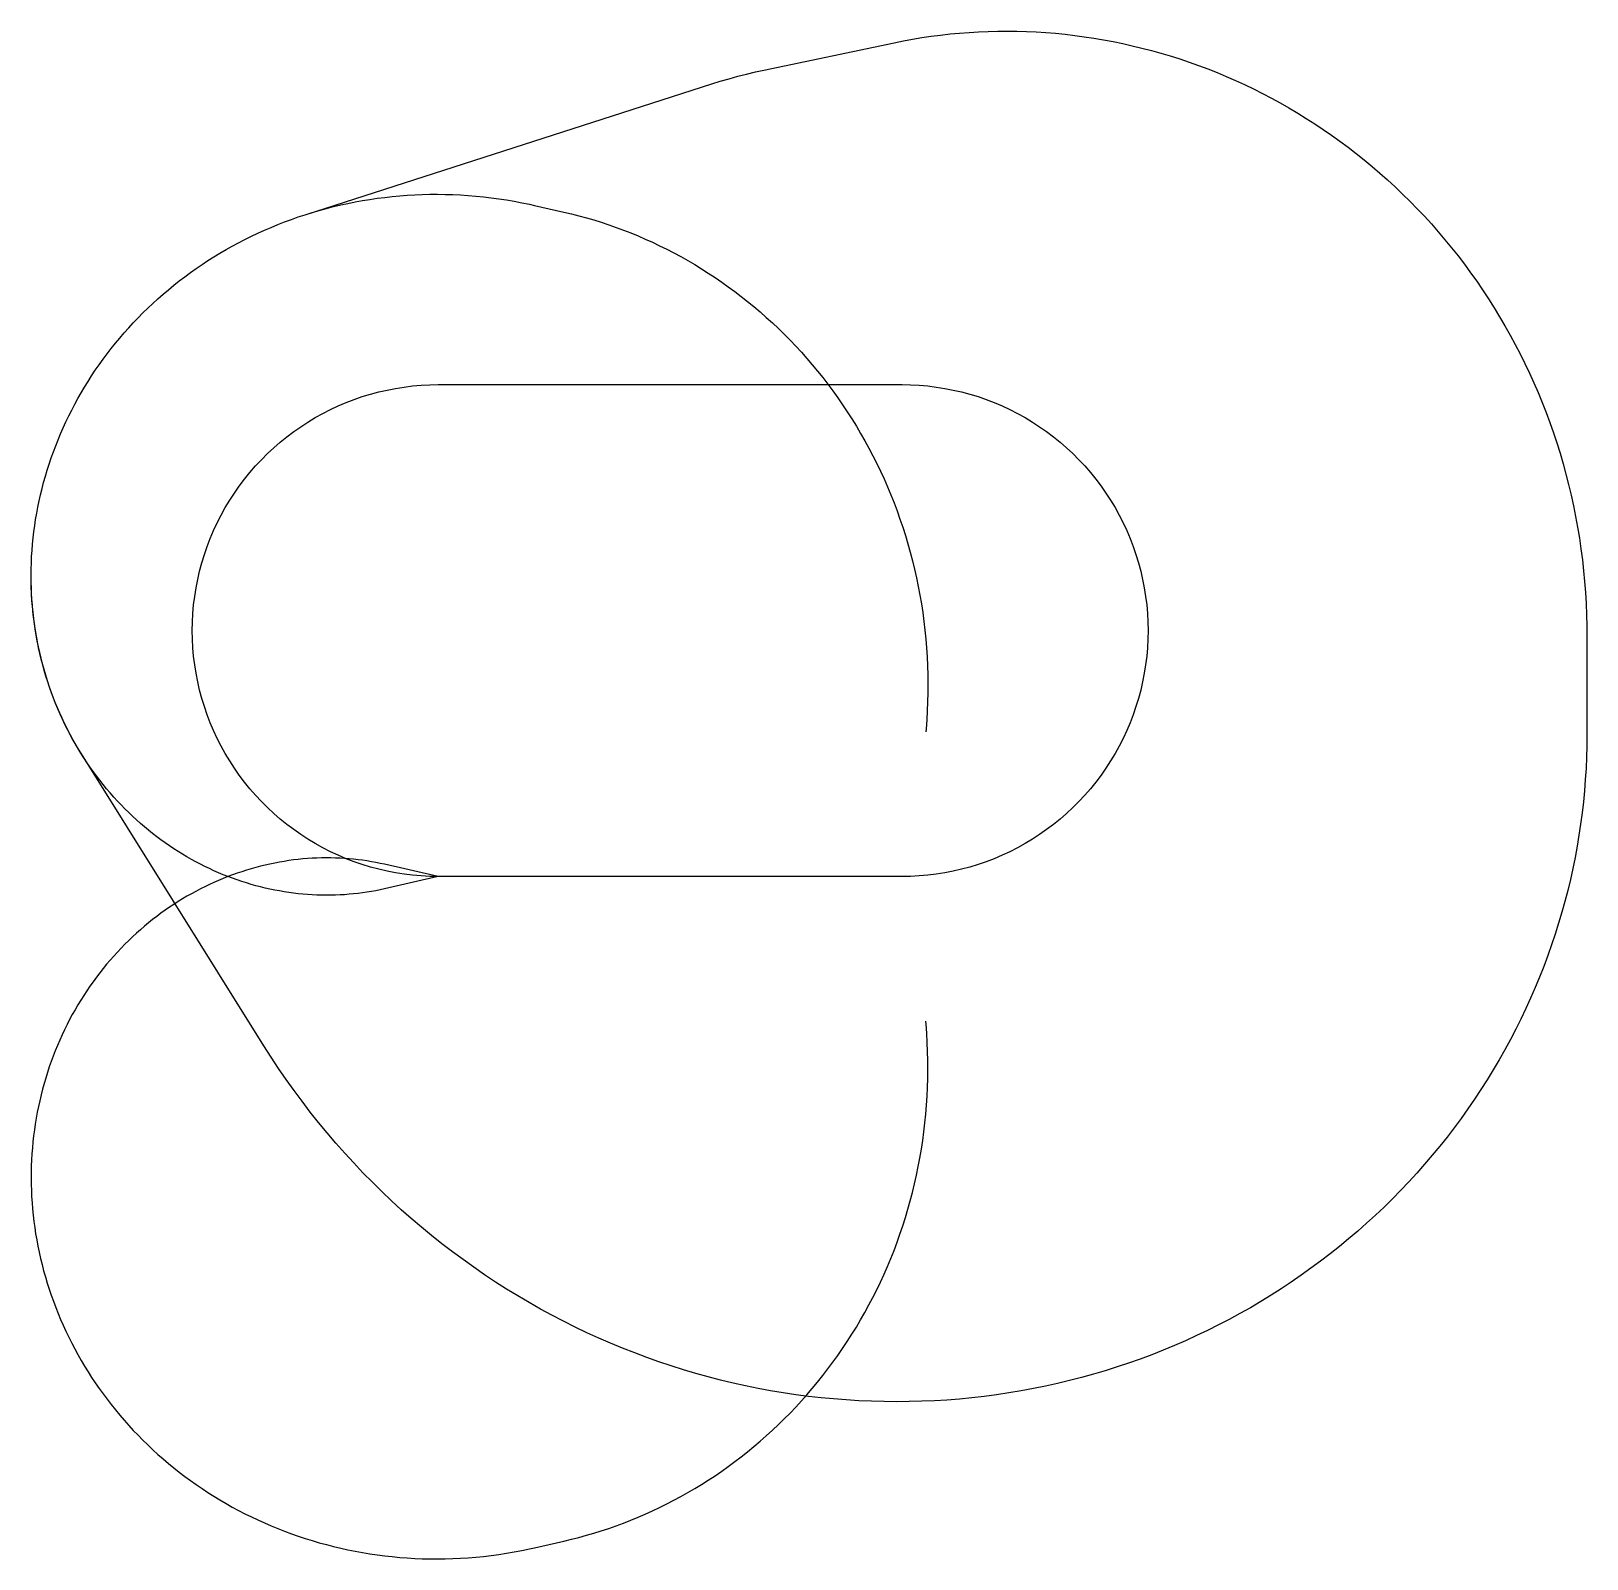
# Model space of a CAD drawing. Header units: metres. Extents: x -17254 to 48668, y -28912 to 35826.
import ezdxf

# ---------------------------------------------------------------- set-up
doc = ezdxf.new("R2010")
doc.units = ezdxf.units.M

msp = doc.modelspace()

# ---------------------------------------------------------------- linework, layer by layer
at = {"layer": 'NorminalTrack', "color": 1}
msp.add_lwpolyline([(0, 0), (0, 0), (-364, 6), (-727, 25), (-1090, 57), (-1451, 101), (-1810, 158), (-2167, 228), (-2522, 310), (-2873, 404), (-3221, 510), (-3565, 629), (-3905, 759), (-4239, 901), (-4569, 1055), (-4893, 1220), (-5212, 1396), (-5523, 1584), (-5829, 1782), (-6127, 1991), (-6417, 2210), (-6700, 2439), (-6974, 2677), (-7240, 2925), (-7498, 3183), (-7746, 3449), (-7985, 3723), (-8214, 4006), (-8432, 4297), (-8641, 4595), (-8839, 4900), (-9027, 5212), (-9203, 5530), (-9368, 5854), (-9522, 6184), (-9664, 6519), (-9795, 6858), (-9913, 7202), (-10019, 7550), (-10113, 7902), (-10195, 8256), (-10265, 8613), (-10322, 8972), (-10366, 9334), (-10398, 9696), (-10417, 10059), (-10423, 10423), (-10417, 10787), (-10398, 11150), (-10366, 11513), (-10322, 11874), (-10265, 12233), (-10195, 12590), (-10113, 12945), (-10019, 13296), (-9913, 13644), (-9795, 13988), (-9664, 14328), (-9522, 14663), (-9368, 14992), (-9203, 15316), (-9027, 15635), (-8839, 15946), (-8641, 16252), (-8432, 16550), (-8214, 16840), (-7985, 17123), (-7746, 17398), (-7498, 17664), (-7240, 17921), (-6974, 18169), (-6700, 18408), (-6417, 18637), (-6127, 18856), (-5829, 19064), (-5523, 19262), (-5212, 19450), (-4893, 19626), (-4569, 19791), (-4239, 19945), (-3905, 20087), (-3565, 20218), (-3221, 20336), (-2873, 20442), (-2522, 20537), (-2167, 20618), (-1810, 20688), (-1451, 20745), (-1090, 20789), (-727, 20821), (-364, 20840), (0, 20846), (0, 20846), (19649, 20846), (19649, 20846), (20013, 20840), (20376, 20821), (20739, 20789), (21100, 20745), (21459, 20688), (21816, 20618), (22171, 20537), (22522, 20442), (22870, 20336), (23214, 20218), (23554, 20087), (23889, 19945), (24218, 19791), (24543, 19626), (24861, 19450), (25173, 19262), (25478, 19064), (25776, 18856), (26066, 18637), (26349, 18408), (26624, 18169), (26890, 17921), (27147, 17664), (27395, 17398), (27634, 17123), (27863, 16840), (28082, 16550), (28290, 16252), (28489, 15946), (28676, 15635), (28852, 15316), (29018, 14992), (29171, 14663), (29313, 14328), (29444, 13988), (29562, 13644), (29669, 13296), (29763, 12945), (29845, 12590), (29914, 12233), (29971, 11874), (30015, 11513), (30047, 11150), (30066, 10787), (30072, 10423), (30066, 10059), (30047, 9696), (30015, 9334), (29971, 8972), (29914, 8613), (29845, 8256), (29763, 7902), (29669, 7550), (29562, 7202), (29444, 6858), (29313, 6519), (29171, 6184), (29018, 5854), (28852, 5530), (28676, 5212), (28489, 4900), (28290, 4595), (28082, 4297), (27863, 4006), (27634, 3723), (27395, 3449), (27147, 3183), (26890, 2925), (26624, 2677), (26349, 2439), (26066, 2210), (25776, 1991), (25478, 1782), (25173, 1584), (24861, 1396), (24543, 1220), (24218, 1055), (23889, 901), (23554, 759), (23214, 629), (22870, 510), (22522, 404), (22171, 310), (21816, 228), (21459, 158), (21100, 101), (20739, 57), (20376, 25), (20013, 6), (19649, 0), (0, 0)], dxfattribs=at)
at = {"layer": 'WindSpiral', "color": 5}
for points in [[(0, 0), (-2283, -520), (-2466, -560), (-2650, -597), (-2835, -631), (-3022, -662), (-3210, -689), (-3399, -713), (-3589, -734), (-3780, -752), (-3972, -767), (-4165, -778), (-4359, -786), (-4554, -791), (-4749, -792), (-4946, -789), (-5142, -784), (-5340, -775), (-5538, -762), (-5736, -746), (-5935, -726), (-6134, -703), (-6333, -676), (-6533, -645), (-6732, -611), (-6932, -574), (-7132, -533), (-7332, -488), (-7531, -439), (-7730, -387), (-7930, -331), (-8128, -272), (-8327, -208), (-8525, -142), (-8722, -71), (-8919, 3), (-9115, 81), (-9310, 163), (-9505, 248), (-9699, 337), (-9891, 429), (-10083, 526), (-10274, 626), (-10463, 729), (-10651, 836), (-10838, 947), (-11024, 1062), (-11208, 1180), (-11391, 1302), (-11572, 1427), (-11751, 1556), (-11929, 1688), (-12105, 1824), (-12279, 1963), (-12451, 2106), (-12622, 2252), (-12790, 2402), (-12956, 2555), (-13120, 2711), (-13281, 2871), (-13441, 3034), (-13598, 3200), (-13752, 3370), (-13904, 3543), (-14053, 3718), (-14200, 3897), (-14344, 4080), (-14485, 4265), (-14624, 4453), (-14759, 4644), (-14892, 4838), (-15021, 5035), (-15148, 5235), (-15271, 5437), (-15391, 5643), (-15508, 5851), (-15622, 6061), (-15732, 6274), (-15838, 6490), (-15942, 6708), (-16041, 6929), (-16138, 7151), (-16230, 7377), (-16319, 7604), (-16404, 7834), (-16485, 8065), (-16563, 8299), (-16636, 8535), (-16706, 8773), (-16772, 9012), (-16833, 9254), (-16891, 9497), (-16945, 9741), (-16994, 9988), (-17039, 10235), (-17080, 10485), (-17117, 10735), (-17149, 10987), (-17177, 11241), (-17201, 11495), (-17220, 11750), (-17235, 12007), (-17246, 12264), (-17252, 12522), (-17253, 12781), (-17250, 13041), (-17243, 13301), (-17231, 13562), (-17214, 13823), (-17193, 14085), (-17167, 14347), (-17136, 14609), (-17101, 14871), (-17061, 15134), (-17016, 15396), (-16967, 15658), (-16913, 15920), (-16854, 16181), (-16790, 16443), (-16722, 16703), (-16649, 16964), (-16571, 17223), (-16489, 17482), (-16402, 17740), (-16310, 17997), (-16213, 18254), (-16112, 18509), (-16006, 18763), (-15895, 19015), (-15780, 19267), (-15660, 19517), (-15535, 19765), (-15405, 20012), (-15271, 20257), (-15133, 20500), (-14990, 20742), (-14842, 20982), (-14689, 21219), (-14533, 21455), (-14371, 21688), (-14205, 21919), (-14035, 22148), (-13861, 22374), (-13682, 22598), (-13498, 22819), (-13311, 23037), (-13119, 23253), (-12923, 23465), (-12722, 23675), (-12518, 23882), (-12310, 24086), (-12097, 24286), (-11881, 24483), (-11660, 24677), (-11436, 24868), (-11208, 25055), (-10976, 25238), (-10740, 25418), (-10501, 25594), (-10258, 25766), (-10012, 25934), (-9762, 26099), (-9508, 26259), (-9252, 26415), (-8992, 26568), (-8728, 26716), (-8462, 26859), (-8192, 26999), (-7920, 27134), (-7644, 27264), (-7366, 27390), (-7085, 27511), (-6801, 27628), (-6514, 27740), (-6225, 27847), (-5933, 27949), (-5639, 28047), (-5639, 28047), (11585, 33588), (11950, 33702), (12318, 33810), (12688, 33912), (13060, 34007), (13435, 34096), (13799, 34175), (19314, 35335), (19705, 35413), (20098, 35485), (20492, 35550), (20888, 35608), (21286, 35660), (21686, 35704), (22087, 35742), (22489, 35773), (22893, 35797), (23297, 35813), (23702, 35823), (24109, 35826), (24516, 35821), (24923, 35810), (25331, 35791), (25739, 35765), (26148, 35732), (26556, 35692), (26965, 35644), (27373, 35589), (27781, 35528), (28188, 35458), (28595, 35382), (29001, 35298), (29407, 35208), (29811, 35110), (30214, 35004), (30616, 34892), (31017, 34772), (31416, 34645), (31814, 34511), (32210, 34370), (32604, 34222), (32996, 34066), (33386, 33904), (33773, 33734), (34159, 33557), (34542, 33374), (34922, 33183), (35299, 32986), (35674, 32781), (36045, 32570), (36414, 32352), (36779, 32127), (37140, 31895), (37499, 31657), (37853, 31412), (38204, 31161), (38551, 30903), (38894, 30638), (39233, 30367), (39567, 30090), (39897, 29807), (40223, 29517), (40544, 29222), (40861, 28920), (41173, 28612), (41479, 28299), (41781, 27979), (42078, 27654), (42369, 27324), (42655, 26987), (42936, 26645), (43210, 26298), (43480, 25945), (43743, 25588), (44001, 25225), (44252, 24857), (44498, 24484), (44737, 24106), (44970, 23724), (45197, 23337), (45418, 22946), (45631, 22550), (45839, 22149), (46039, 21745), (46233, 21337), (46420, 20924), (46599, 20508), (46772, 20088), (46938, 19664), (47097, 19237), (47248, 18807), (47392, 18373), (47529, 17936), (47658, 17496), (47780, 17053), (47894, 16608), (48000, 16160), (48099, 15709), (48190, 15257), (48273, 14801), (48349, 14344), (48416, 13885), (48476, 13424), (48528, 12962), (48571, 12497), (48607, 12032), (48634, 11565), (48654, 11097), (48665, 10628), (48668, 10220), (48668, 5996), (48664, 5525), (48652, 5054), (48631, 4583), (48602, 4111), (48565, 3640), (48520, 3168), (48466, 2697), (48404, 2225), (48333, 1755), (48255, 1285), (48168, 815), (48072, 347), (47969, -121), (47857, -587), (47737, -1052), (47608, -1515), (47471, -1977), (47326, -2437), (47173, -2895), (47012, -3351), (46842, -3805), (46664, -4256), (46478, -4705), (46284, -5151), (46082, -5595), (45872, -6035), (45654, -6472), (45428, -6906), (45194, -7337), (44953, -7764), (44703, -8188), (44446, -8607), (44181, -9023), (43909, -9435), (43629, -9842), (43341, -10245), (43046, -10644), (42744, -11037), (42435, -11426), (42118, -11811), (41794, -12190), (41463, -12564), (41126, -12932), (40781, -13295), (40430, -13653), (40072, -14005), (39707, -14351), (39336, -14691), (38958, -15025), (38574, -15353), (38184, -15675), (37788, -15990), (37386, -16298), (36977, -16600), (36564, -16896), (36144, -17184), (35719, -17465), (35288, -17740), (34852, -18007), (34411, -18267), (33965, -18519), (33514, -18764), (33058, -19001), (32597, -19231), (32132, -19453), (31662, -19667), (31188, -19873), (30710, -20071), (30228, -20261), (29742, -20443), (29252, -20616), (28758, -20781), (28261, -20938), (27761, -21086), (27258, -21226), (26751, -21357), (26242, -21479), (25729, -21593), (25215, -21698), (24697, -21793), (24178, -21880), (23656, -21958), (23133, -22027), (22607, -22087), (22080, -22138), (21551, -22180), (21021, -22212), (20490, -22235), (19958, -22249), (19425, -22254), (18891, -22249), (18357, -22235), (17822, -22212), (17287, -22179), (16752, -22137), (16217, -22085), (15683, -22025), (15149, -21954), (14615, -21874), (14082, -21785), (13551, -21687), (13020, -21579), (12491, -21461), (11963, -21335), (11436, -21199), (10912, -21053), (10389, -20898), (9868, -20734), (9350, -20561), (8834, -20378), (8321, -20186), (7811, -19985), (7303, -19775), (6799, -19556), (6298, -19327), (5800, -19090), (5306, -18843), (4815, -18588), (4329, -18324), (3847, -18051), (3368, -17769), (2895, -17479), (2425, -17180), (1961, -16873), (1501, -16557), (1047, -16232), (597, -15900), (153, -15559), (-286, -15210), (-719, -14853), (-1146, -14488), (-1568, -14115), (-1983, -13734), (-2392, -13346), (-2795, -12950), (-3192, -12547), (-3581, -12136), (-3965, -11718), (-4341, -11293), (-4710, -10861), (-5072, -10422), (-5426, -9976), (-5774, -9523), (-6113, -9064), (-6446, -8598), (-6770, -8127), (-7086, -7648), (-7389, -7173), (-15125, 5198), (-15249, 5400), (-15369, 5605), (-15487, 5812), (-15601, 6023), (-15712, 6235), (-15819, 6450), (-15923, 6668), (-16024, 6888), (-16120, 7111), (-16214, 7335), (-16303, 7562), (-16389, 7792), (-16471, 8023), (-16549, 8256), (-16623, 8492), (-16694, 8729), (-16760, 8968), (-16822, 9209), (-16881, 9452), (-16935, 9697), (-16985, 9943), (-17031, 10190), (-17073, 10439), (-17110, 10690), (-17144, 10941), (-17173, 11194), (-17197, 11448), (-17217, 11704), (-17233, 11960), (-17244, 12217), (-17251, 12475), (-17254, 12734), (-17254, 12739)], [(0, 0), (-2283, -520), (-2466, -560), (-2650, -597), (-2835, -631), (-3022, -662), (-3210, -689), (-3399, -713), (-3589, -734), (-3780, -752), (-3972, -767), (-4165, -778), (-4359, -786), (-4554, -791), (-4749, -792), (-4946, -789), (-5142, -784), (-5340, -775), (-5538, -762), (-5736, -746), (-5935, -726), (-6134, -703), (-6333, -676), (-6533, -645), (-6732, -611), (-6932, -574), (-7132, -533), (-7332, -488), (-7531, -439), (-7730, -387), (-7930, -331), (-8128, -272), (-8327, -208), (-8525, -142), (-8722, -71), (-8919, 3), (-9115, 81), (-9310, 163), (-9505, 248), (-9699, 337), (-9891, 429), (-10083, 526), (-10274, 626), (-10463, 729), (-10651, 836), (-10838, 947), (-11024, 1062), (-11208, 1180), (-11391, 1302), (-11572, 1427), (-11751, 1556), (-11929, 1688), (-12105, 1824), (-12279, 1963), (-12451, 2106), (-12622, 2252), (-12790, 2402), (-12956, 2555), (-13120, 2711), (-13281, 2871), (-13441, 3034), (-13598, 3200), (-13752, 3370), (-13904, 3543), (-14053, 3718), (-14200, 3897), (-14344, 4080), (-14485, 4265), (-14624, 4453), (-14759, 4644), (-14892, 4838), (-15021, 5035), (-15148, 5235), (-15271, 5437), (-15391, 5643), (-15508, 5851), (-15622, 6061), (-15732, 6274), (-15838, 6490), (-15942, 6708), (-16041, 6929), (-16138, 7151), (-16230, 7377), (-16319, 7604), (-16404, 7834), (-16485, 8065), (-16563, 8299), (-16636, 8535), (-16706, 8773), (-16772, 9012), (-16833, 9254), (-16891, 9497), (-16945, 9741), (-16994, 9988), (-17039, 10235), (-17080, 10485), (-17117, 10735), (-17149, 10987), (-17177, 11241), (-17201, 11495), (-17220, 11750), (-17235, 12007), (-17246, 12264), (-17252, 12522), (-17253, 12781), (-17250, 13041), (-17243, 13301), (-17231, 13562), (-17214, 13823), (-17193, 14085), (-17167, 14347), (-17136, 14609), (-17101, 14871), (-17061, 15134), (-17016, 15396), (-16967, 15658), (-16913, 15920), (-16854, 16181), (-16790, 16443), (-16722, 16703), (-16649, 16964), (-16571, 17223), (-16489, 17482), (-16402, 17740), (-16310, 17997), (-16213, 18254), (-16112, 18509), (-16006, 18763), (-15895, 19015), (-15780, 19267), (-15660, 19517), (-15535, 19765), (-15405, 20012), (-15271, 20257), (-15133, 20500), (-14990, 20742), (-14842, 20982), (-14689, 21219), (-14533, 21455), (-14371, 21688), (-14205, 21919), (-14035, 22148), (-13861, 22374), (-13682, 22598), (-13498, 22819), (-13311, 23037), (-13119, 23253), (-12923, 23465), (-12722, 23675), (-12518, 23882), (-12310, 24086), (-12097, 24286), (-11881, 24483), (-11660, 24677), (-11436, 24868), (-11208, 25055), (-10976, 25238), (-10740, 25418), (-10501, 25594), (-10258, 25766), (-10012, 25934), (-9762, 26099), (-9508, 26259), (-9252, 26415), (-8992, 26568), (-8728, 26716), (-8462, 26859), (-8192, 26999), (-7920, 27134), (-7644, 27264), (-7366, 27390), (-7085, 27511), (-6801, 27628), (-6514, 27740), (-6225, 27847), (-5933, 27949), (-5639, 28047), (-5343, 28139), (-5044, 28227), (-4744, 28309), (-4441, 28387), (-4136, 28459), (-3829, 28526), (-3521, 28588), (-3210, 28644), (-2899, 28696), (-2585, 28741), (-2270, 28782), (-1954, 28817), (-1636, 28847), (-1318, 28871), (-998, 28890), (-677, 28903), (-355, 28910), (-33, 28912), (290, 28908), (614, 28899), (938, 28884), (1263, 28863), (1588, 28836), (1913, 28804), (2238, 28766), (2563, 28722), (2888, 28673), (3213, 28618), (3538, 28556), (3862, 28490), (4078, 28442), (5324, 28158), (5642, 28082), (5960, 28001), (6276, 27914), (6592, 27822), (6907, 27723), (7221, 27620), (7533, 27510), (7845, 27394), (8154, 27273), (8463, 27147), (8769, 27014), (9075, 26876), (9378, 26733), (9679, 26584), (9978, 26429), (10275, 26269), (10570, 26103), (10863, 25932), (11153, 25755), (11441, 25573), (11726, 25386), (12008, 25193), (12287, 24995), (12564, 24791), (12837, 24583), (13108, 24369), (13375, 24150), (13639, 23926), (13899, 23697), (14156, 23463), (14409, 23224), (14659, 22980), (14904, 22732), (15146, 22478), (15384, 22220), (15618, 21957), (15848, 21690), (16073, 21418), (16294, 21142), (16511, 20861), (16723, 20576), (16930, 20287), (17133, 19994), (17331, 19697), (17524, 19395), (17713, 19090), (17896, 18781), (18074, 18468), (18248, 18151), (18415, 17831), (18578, 17507), (18735, 17180), (18887, 16849), (19033, 16516), (19174, 16179), (19309, 15839), (19438, 15496), (19562, 15150), (19680, 14801), (19791, 14450), (19897, 14096), (19997, 13740), (20091, 13381), (20179, 13020), (20261, 12657), (20336, 12292), (20405, 11925), (20468, 11556), (20524, 11185), (20574, 10813), (20618, 10439), (20655, 10064), (20686, 9687), (20710, 9310), (20728, 8931), (20739, 8551), (20743, 8170), (20741, 7789), (20732, 7407), (20717, 7025), (20694, 6642), (20665, 6259), (20654, 6133)], [(0, 0), (-2283, 520), (-2466, 560), (-2650, 597), (-2835, 631), (-3022, 662), (-3210, 689), (-3399, 713), (-3589, 734), (-3780, 752), (-3972, 767), (-4165, 778), (-4359, 786), (-4554, 791), (-4749, 792), (-4946, 789), (-5142, 784), (-5340, 775), (-5538, 762), (-5736, 746), (-5935, 726), (-6134, 703), (-6333, 676), (-6533, 645), (-6732, 611), (-6932, 574), (-7132, 533), (-7332, 488), (-7531, 439), (-7730, 387), (-7930, 331), (-8128, 272), (-8327, 208), (-8525, 142), (-8722, 71), (-8919, -3), (-9115, -81), (-9310, -163), (-9505, -248), (-9699, -337), (-9891, -429), (-10083, -526), (-10274, -626), (-10463, -729), (-10651, -836), (-10838, -947), (-11024, -1062), (-11208, -1180), (-11391, -1302), (-11572, -1427), (-11751, -1556), (-11929, -1688), (-12105, -1824), (-12279, -1963), (-12451, -2106), (-12622, -2252), (-12790, -2402), (-12956, -2555), (-13120, -2711), (-13281, -2871), (-13441, -3034), (-13598, -3200), (-13752, -3370), (-13904, -3543), (-14053, -3718), (-14200, -3897), (-14344, -4080), (-14485, -4265), (-14624, -4453), (-14759, -4644), (-14892, -4838), (-15021, -5035), (-15148, -5235), (-15271, -5437), (-15391, -5643), (-15508, -5851), (-15622, -6061), (-15732, -6274), (-15838, -6490), (-15942, -6708), (-16041, -6929), (-16138, -7151), (-16230, -7377), (-16319, -7604), (-16404, -7834), (-16485, -8065), (-16563, -8299), (-16636, -8535), (-16706, -8773), (-16772, -9012), (-16833, -9254), (-16891, -9497), (-16945, -9741), (-16994, -9988), (-17039, -10235), (-17080, -10485), (-17117, -10735), (-17149, -10987), (-17177, -11241), (-17201, -11495), (-17220, -11750), (-17235, -12007), (-17246, -12264), (-17252, -12522), (-17253, -12781), (-17250, -13041), (-17243, -13301), (-17231, -13562), (-17214, -13823), (-17193, -14085), (-17167, -14347), (-17136, -14609), (-17101, -14871), (-17061, -15134), (-17016, -15396), (-16967, -15658), (-16913, -15920), (-16854, -16181), (-16790, -16443), (-16722, -16703), (-16649, -16964), (-16571, -17223), (-16489, -17482), (-16402, -17740), (-16310, -17997), (-16213, -18254), (-16112, -18509), (-16006, -18763), (-15895, -19015), (-15780, -19267), (-15660, -19517), (-15535, -19765), (-15405, -20012), (-15271, -20257), (-15133, -20500), (-14990, -20742), (-14842, -20982), (-14689, -21219), (-14533, -21455), (-14371, -21688), (-14205, -21919), (-14035, -22148), (-13861, -22374), (-13682, -22598), (-13498, -22819), (-13311, -23037), (-13119, -23253), (-12923, -23465), (-12722, -23675), (-12518, -23882), (-12310, -24086), (-12097, -24286), (-11881, -24483), (-11660, -24677), (-11436, -24868), (-11208, -25055), (-10976, -25238), (-10740, -25418), (-10501, -25594), (-10258, -25766), (-10012, -25934), (-9762, -26099), (-9508, -26259), (-9252, -26415), (-8992, -26568), (-8728, -26716), (-8462, -26859), (-8192, -26999), (-7920, -27134), (-7644, -27264), (-7366, -27390), (-7085, -27511), (-6801, -27628), (-6514, -27740), (-6225, -27847), (-5933, -27949), (-5639, -28047), (-5343, -28139), (-5044, -28227), (-4744, -28309), (-4441, -28387), (-4136, -28459), (-3829, -28526), (-3521, -28588), (-3210, -28644), (-2899, -28696), (-2585, -28741), (-2270, -28782), (-1954, -28817), (-1636, -28847), (-1318, -28871), (-998, -28890), (-677, -28903), (-355, -28910), (-33, -28912), (290, -28908), (614, -28899), (938, -28884), (1263, -28863), (1588, -28836), (1913, -28804), (2238, -28766), (2563, -28722), (2888, -28673), (3213, -28618), (3538, -28556), (3862, -28490), (4078, -28442), (5324, -28158), (5642, -28082), (5960, -28001), (6276, -27914), (6592, -27822), (6907, -27723), (7221, -27620), (7533, -27510), (7845, -27394), (8154, -27273), (8463, -27147), (8769, -27014), (9075, -26876), (9378, -26733), (9679, -26584), (9978, -26429), (10275, -26269), (10570, -26103), (10863, -25932), (11153, -25755), (11441, -25573), (11726, -25386), (12008, -25193), (12287, -24995), (12564, -24791), (12837, -24583), (13108, -24369), (13375, -24150), (13639, -23926), (13899, -23697), (14156, -23463), (14409, -23224), (14659, -22980), (14904, -22732), (15146, -22478), (15384, -22220), (15618, -21957), (15848, -21690), (16073, -21418), (16294, -21142), (16511, -20861), (16723, -20576), (16930, -20287), (17133, -19994), (17331, -19697), (17524, -19395), (17713, -19090), (17896, -18781), (18074, -18468), (18248, -18151), (18415, -17831), (18578, -17507), (18735, -17180), (18887, -16849), (19033, -16516), (19174, -16179), (19309, -15839), (19438, -15496), (19562, -15150), (19680, -14801), (19791, -14450), (19897, -14096), (19997, -13740), (20091, -13381), (20179, -13020), (20261, -12657), (20336, -12292), (20405, -11925), (20468, -11556), (20524, -11185), (20574, -10813), (20618, -10439), (20655, -10064), (20686, -9687), (20710, -9310), (20728, -8931), (20739, -8551), (20743, -8170), (20741, -7789), (20732, -7407), (20717, -7025), (20694, -6642), (20665, -6259), (20654, -6133)]]:
    msp.add_lwpolyline(points, dxfattribs=at)

doc.saveas('drawing.dxf')
